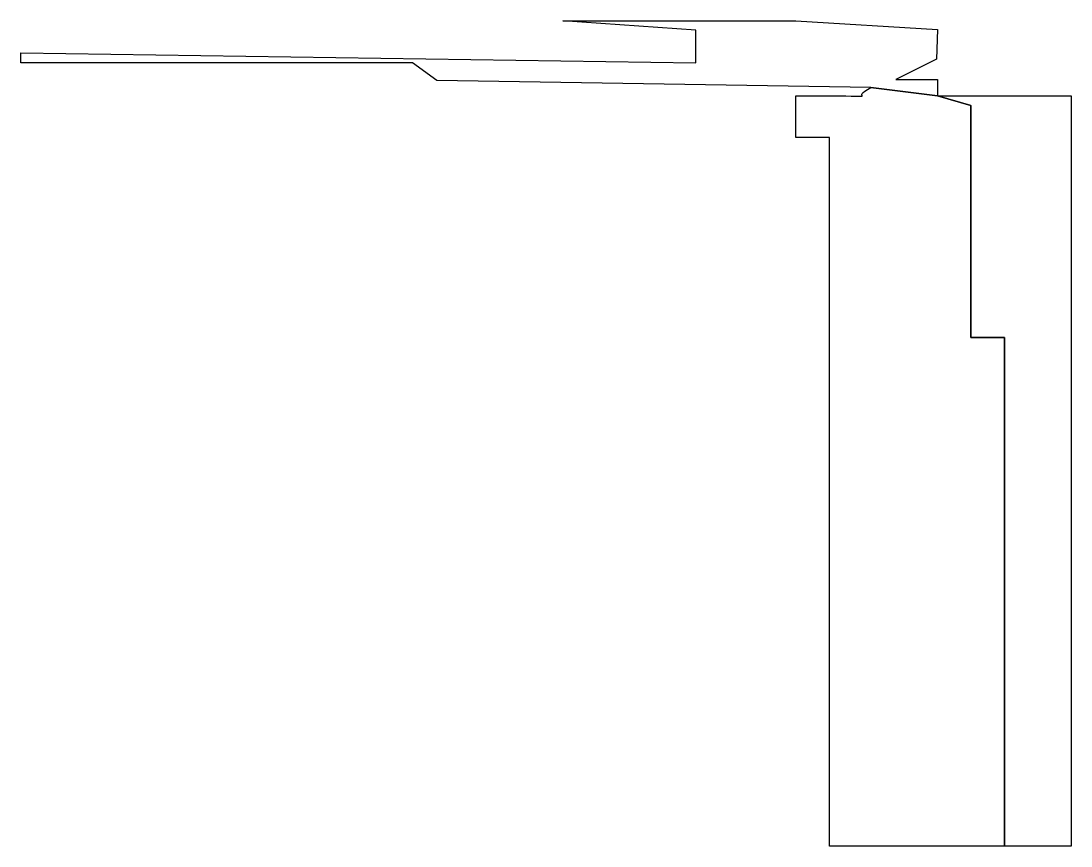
# Model space of a CAD drawing. Header units: inches. Extents: x -2.96 to 3.91, y -5.13 to 2.09.
# Drawn here: x 2.822 to 3.914, y -5.132 to -4.275 of the extents above; entities that cross this region are included whole.
import ezdxf

# ---------------------------------------------------------------- set-up
doc = ezdxf.new("R2010")
doc.units = ezdxf.units.IN
doc.header["$MEASUREMENT"] = 0
doc.layers.add('cut', color=7, linetype='Continuous')

msp = doc.modelspace()

# ---------------------------------------------------------------- linework, layer by layer
at = {"layer": 'cut', "color": 254}
for points, knots in [([(3.7061, -4.3438), (3.7061, -4.3438), (3.7754, -4.3525), (3.7754, -4.3525), (3.7754, -4.3525), (3.7754, -4.3525), (3.81, -4.3624), (3.81, -4.3624), (3.81, -4.3624), (3.81, -4.3624), (3.8101, -4.6038), (3.8101, -4.6038), (3.8101, -4.6038), (3.8101, -4.6038), (3.8448, -4.6038), (3.8448, -4.6038), (3.8448, -4.6038), (3.8448, -4.6038), (3.8448, -5.1325), (3.8448, -5.1325), (3.8448, -5.1325), (3.8448, -5.1325), (3.9141, -5.1325), (3.9141, -5.1325), (3.9141, -5.1325), (3.9141, -5.1325), (3.9141, -4.3525), (3.9141, -4.3525), (3.9141, -4.3525), (3.9141, -4.3525), (3.7754, -4.3525), (3.7754, -4.3525), (3.7754, -4.3525), (3.7754, -4.3525), (3.7754, -4.3352), (3.7754, -4.3352), (3.7754, -4.3352), (3.7754, -4.3352), (3.7321, -4.3352), (3.7321, -4.3352), (3.7321, -4.3352), (3.7321, -4.3352), (3.7743, -4.3143), (3.7743, -4.3143), (3.7743, -4.3143), (3.7743, -4.3143), (3.7754, -4.2832), (3.7754, -4.2832), (3.7754, -4.2832), (3.7754, -4.2832), (3.6281, -4.2745), (3.6281, -4.2745), (3.6281, -4.2745), (3.6281, -4.2745), (3.3855, -4.2745), (3.3855, -4.2745), (3.3855, -4.2745), (3.3855, -4.2745), (3.5241, -4.2839), (3.5241, -4.2839), (3.5241, -4.2839), (3.5241, -4.2839), (3.5241, -4.3179), (3.5241, -4.3179), (3.5241, -4.3179), (3.5241, -4.3179), (2.8222, -4.3077), (2.8222, -4.3077), (2.8222, -4.3077), (2.8222, -4.3077), (2.8222, -4.3179), (2.8222, -4.3179), (2.8222, -4.3179), (2.8222, -4.3179), (3.2295, -4.3179), (3.2295, -4.3179), (3.2295, -4.3179), (3.2295, -4.3179), (3.2545, -4.3364), (3.2545, -4.3364), (3.2545, -4.3364), (3.2545, -4.3364), (3.7061, -4.3438), (3.7061, -4.3438)], [0, 0, 0, 0, 0.047619, 0.047619, 0.047619, 0.047619, 0.095238, 0.095238, 0.095238, 0.095238, 0.142857, 0.142857, 0.142857, 0.142857, 0.190476, 0.190476, 0.190476, 0.190476, 0.238095, 0.238095, 0.238095, 0.238095, 0.285714, 0.285714, 0.285714, 0.285714, 0.333333, 0.333333, 0.333333, 0.333333, 0.380952, 0.380952, 0.380952, 0.380952, 0.428571, 0.428571, 0.428571, 0.428571, 0.47619, 0.47619, 0.47619, 0.47619, 0.52381, 0.52381, 0.52381, 0.52381, 0.571429, 0.571429, 0.571429, 0.571429, 0.619048, 0.619048, 0.619048, 0.619048, 0.666667, 0.666667, 0.666667, 0.666667, 0.714286, 0.714286, 0.714286, 0.714286, 0.761905, 0.761905, 0.761905, 0.761905, 0.809524, 0.809524, 0.809524, 0.809524, 0.857143, 0.857143, 0.857143, 0.857143, 0.904762, 0.904762, 0.904762, 0.904762, 0.952381, 0.952381, 0.952381, 0.952381, 1, 1, 1, 1]), ([(3.6628, -5.1325), (3.6628, -5.1325), (3.8448, -5.1325), (3.8448, -5.1325), (3.8448, -5.1325), (3.8448, -5.1325), (3.8448, -4.6038), (3.8448, -4.6038), (3.8448, -4.6038), (3.8448, -4.6038), (3.8101, -4.6038), (3.8101, -4.6038), (3.8101, -4.6038), (3.8101, -4.6038), (3.81, -4.3624), (3.81, -4.3624), (3.81, -4.3624), (3.81, -4.3624), (3.7754, -4.3525), (3.7754, -4.3525), (3.7754, -4.3525), (3.7754, -4.3525), (3.7061, -4.3438), (3.7061, -4.3438), (3.7061, -4.3438), (3.6833, -4.3552), (3.7133, -4.3525), (3.6801, -4.3525), (3.6801, -4.3525), (3.6801, -4.3525), (3.6281, -4.3525), (3.6281, -4.3525), (3.6281, -4.3525), (3.6281, -4.3525), (3.6281, -4.3958), (3.6281, -4.3958), (3.6281, -4.3958), (3.6281, -4.3958), (3.6628, -4.3958), (3.6628, -4.3958), (3.6628, -4.3958), (3.6628, -4.3958), (3.6628, -5.1325), (3.6628, -5.1325)], [0, 0, 0, 0, 0.090909, 0.090909, 0.090909, 0.090909, 0.181818, 0.181818, 0.181818, 0.181818, 0.272727, 0.272727, 0.272727, 0.272727, 0.363636, 0.363636, 0.363636, 0.363636, 0.454545, 0.454545, 0.454545, 0.454545, 0.545455, 0.545455, 0.545455, 0.545455, 0.636364, 0.636364, 0.636364, 0.636364, 0.727273, 0.727273, 0.727273, 0.727273, 0.818182, 0.818182, 0.818182, 0.818182, 0.909091, 0.909091, 0.909091, 0.909091, 1, 1, 1, 1])]:
    msp.add_open_spline(points, degree=3, knots=knots, dxfattribs=at)

doc.saveas('drawing.dxf')
